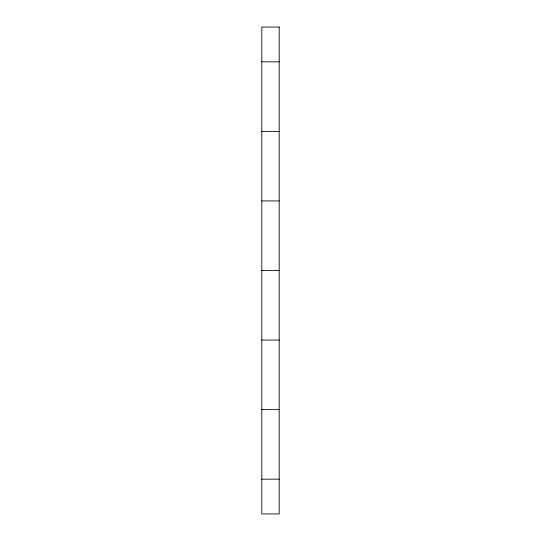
<?xml version="1.0" encoding="UTF-8"?>
<svg xmlns="http://www.w3.org/2000/svg" width="541" height="541" viewBox="0 0 541 541"><rect width="100%" height="100%" fill="white"/><g stroke="black" fill="none" stroke-linecap="round" stroke-linejoin="round"><path stroke-width="0.81" d="M261.803 61.83L279.197 61.83M261.803 131.389L279.197 131.389M261.803 200.941L279.197 200.941M261.803 270.5L279.197 270.5M261.803 340.059L279.197 340.059M261.803 409.611L279.197 409.611M261.803 479.17L279.197 479.17M279.197 27.05L261.803 27.05L261.803 513.95L279.197 513.95L279.197 27.05"/></g></svg>
